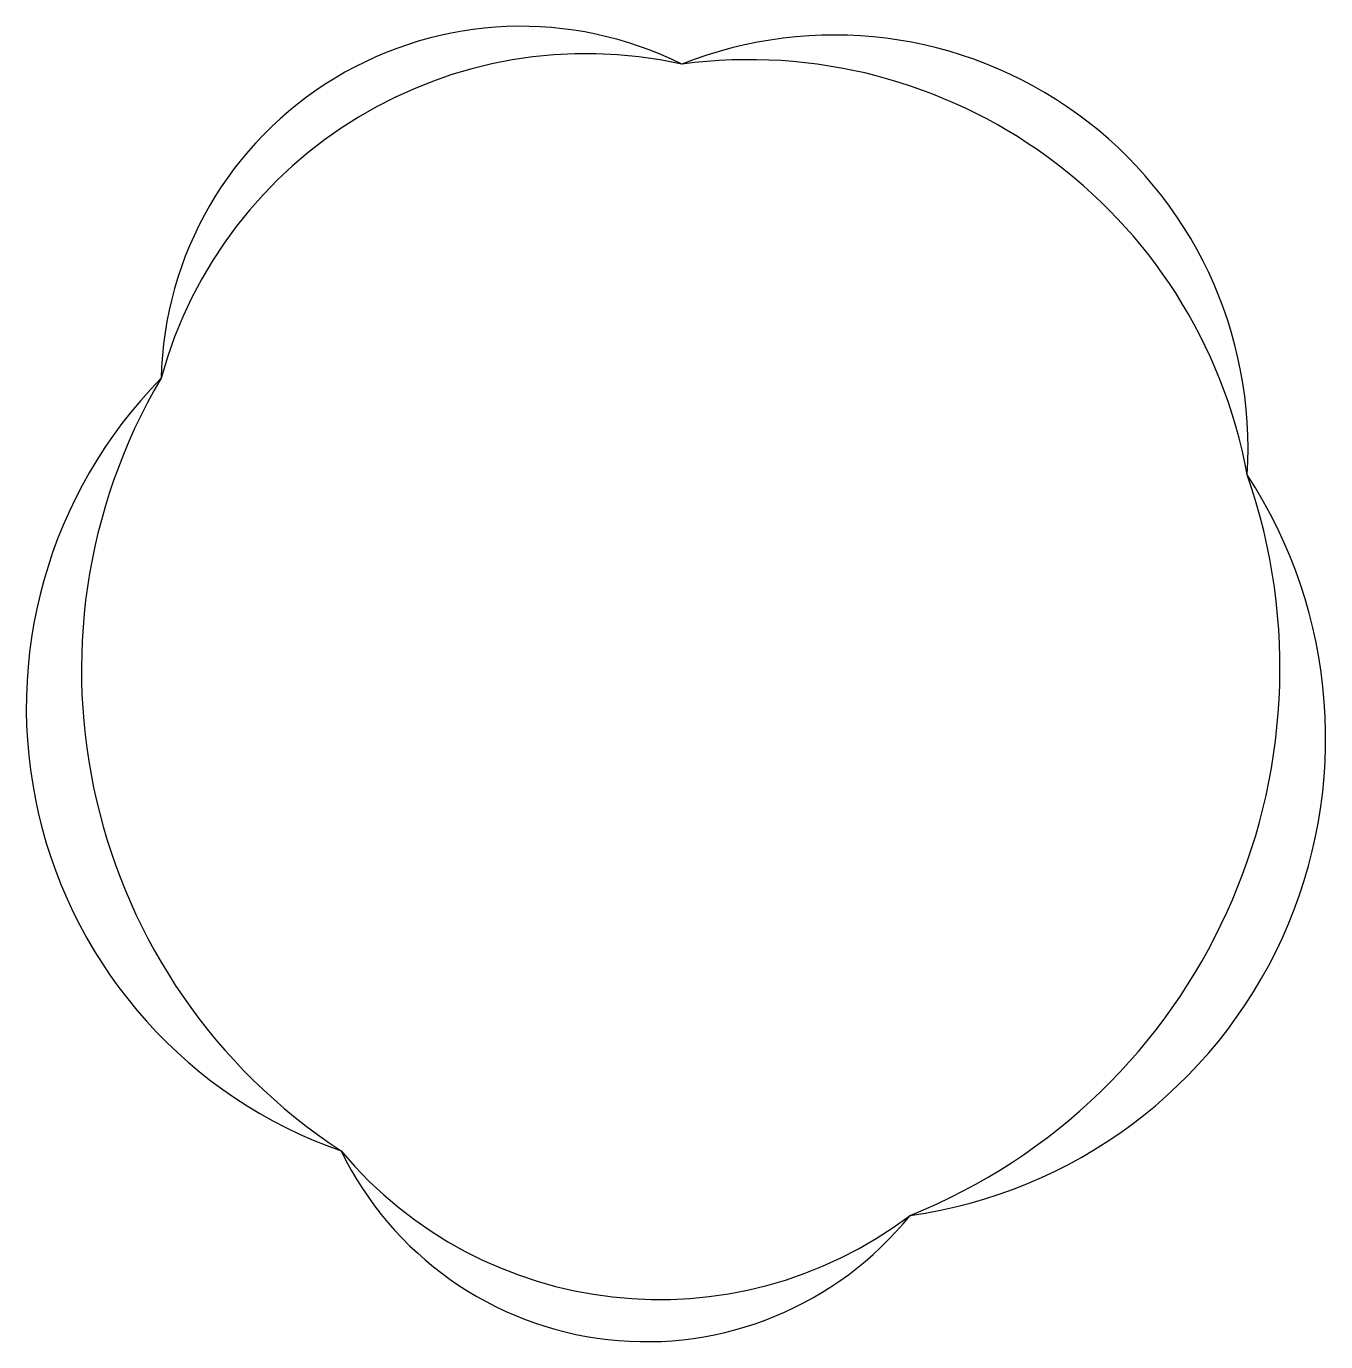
# Model space of a CAD drawing. Header units: feet. Extents: x -0.483 to 0.469, y -0.497 to 0.466.
import ezdxf

# ---------------------------------------------------------------- set-up
doc = ezdxf.new("R2010")
doc.units = ezdxf.units.FT
doc.header["$MEASUREMENT"] = 0

msp = doc.modelspace()

# ---------------------------------------------------------------- linework, layer by layer
for points in [[(0.41146, 0.13762, 0.55), (-0.00263, 0.43848, 0.55), (-0.38394, 0.20836, 0.55), (-0.25213, -0.3576, 0.55), (0.16453, -0.40488, 0.55)], [(0.41146, 0.13762, 0.4), (-0.00263, 0.43848, 0.4), (-0.38394, 0.20836, 0.4), (-0.25213, -0.3576, 0.4), (0.16453, -0.40488, 0.4)]]:
    msp.add_lwpolyline(points, format="xyb", close=True)

doc.saveas('drawing.dxf')
